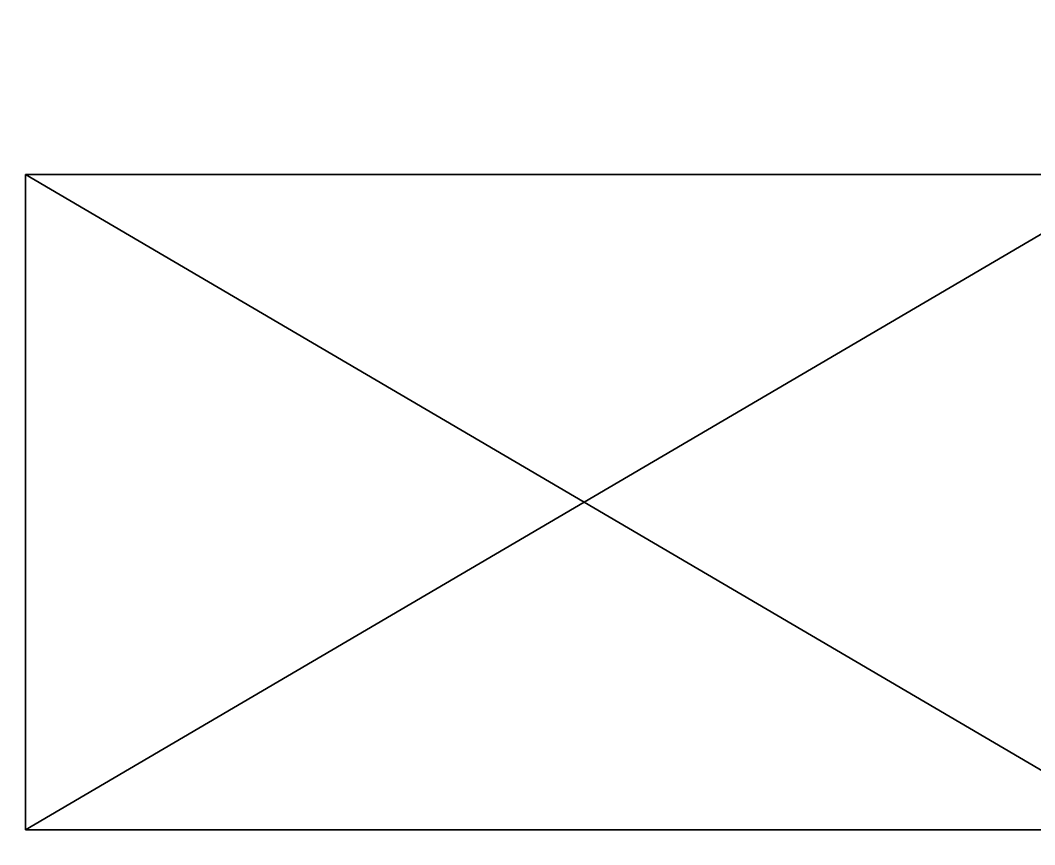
# Model space of a CAD drawing. Extents: x -3136 to 3456, y -896 to 5632.
# Drawn here: x -914.1 to -492.9, y 2105.9 to 2448 of the extents above; entities that cross this region are included whole.
import ezdxf

# ---------------------------------------------------------------- set-up
doc = ezdxf.new("R2010")
doc.units = 0

msp = doc.modelspace()

# ---------------------------------------------------------------- meshes
at = {"layer": 'OBJECT067', "color": 50}
mesh = msp.add_polyface(dxfattribs=at)
corners = [(-2944, -896, 2176), (-2944, 5504, 2176), (3456, 5504, 2176), (3456, -896, 2176), (-2944, 5504, 2048), (-2944, -896, 2048), (3456, -896, 2048), (3456, 5504, 2048)]
mesh.append_faces([[corners[k] for k in face] for face in [(1, 3, 0), (5, 7, 4), (4, 0, 5), (6, 2, 7), (7, 1, 4), (5, 3, 6)]], dxfattribs={"vtx0": -1})
mesh.append_faces([[corners[k] for k in face] for face in [(1, 2, 3), (5, 6, 7), (4, 1, 0), (6, 3, 2), (7, 2, 1), (5, 0, 3)]], dxfattribs={"vtx2": -1})
at = {"layer": 'OBJECT1272', "color": 50}
mesh = msp.add_polyface(dxfattribs=at)
corners = [(-912, 2112, 144), (-912, 2384, 144), (-448, 2384, 144), (-448, 2112, 144), (-912, 2384, -48), (-912, 2112, -48), (-448, 2112, -48), (-448, 2384, -48)]
mesh.append_faces([[corners[k] for k in face] for face in [(1, 3, 0), (5, 7, 4), (4, 0, 5), (6, 2, 7), (7, 1, 4), (5, 3, 6)]], dxfattribs={"vtx0": -1})
mesh.append_faces([[corners[k] for k in face] for face in [(1, 2, 3), (5, 6, 7), (4, 1, 0), (6, 3, 2), (7, 2, 1), (5, 0, 3)]], dxfattribs={"vtx2": -1})
at = {"layer": 'OBJECT295', "color": 50}
mesh = msp.add_polyface(dxfattribs=at)
corners = [(0, 2048), (-2048, 2048), (-2048, 5376), (0, 5376), (0, 5376, -128), (-2048, 5376, -128), (-2048, 2048, -128), (0, 2048, -128)]
mesh.append_faces([[corners[k] for k in face] for face in [(1, 3, 0), (5, 7, 4), (4, 2, 5), (5, 1, 6), (6, 0, 7), (7, 3, 4)]], dxfattribs={"vtx0": -1})
mesh.append_faces([[corners[k] for k in face] for face in [(1, 2, 3), (5, 6, 7), (4, 3, 2), (5, 2, 1), (6, 1, 0), (7, 0, 3)]], dxfattribs={"vtx2": -1})

doc.saveas('drawing.dxf')
